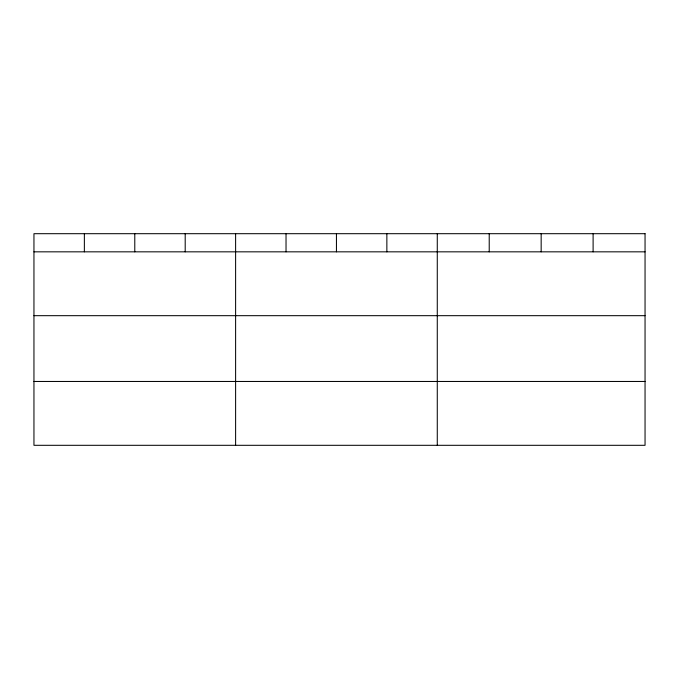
<?xml version="1.0" encoding="UTF-8"?>
<svg xmlns="http://www.w3.org/2000/svg" width="679" height="679" viewBox="0 0 679 679"><rect width="100%" height="100%" fill="white"/><g stroke="black" fill="none" stroke-linecap="round" stroke-linejoin="round"><path stroke-width="1.02" d="M33.95 251.833L645.05 251.833M33.95 315.676L645.05 315.676M33.95 381.462L645.05 381.462M593.106 233.695L593.106 251.833M541.163 233.695L541.163 251.833M489.219 233.695L489.219 251.833M437.276 233.695L437.276 445.305M386.86 233.695L386.86 251.833M336.445 233.695L336.445 251.833M286.029 233.695L286.029 251.833M235.613 233.695L235.613 445.305M185.197 233.695L185.197 251.833M134.782 233.695L134.782 251.833M84.366 233.695L84.366 251.833M645.05 233.695L33.95 233.695L33.95 445.305L645.05 445.305L645.05 233.695"/></g></svg>
